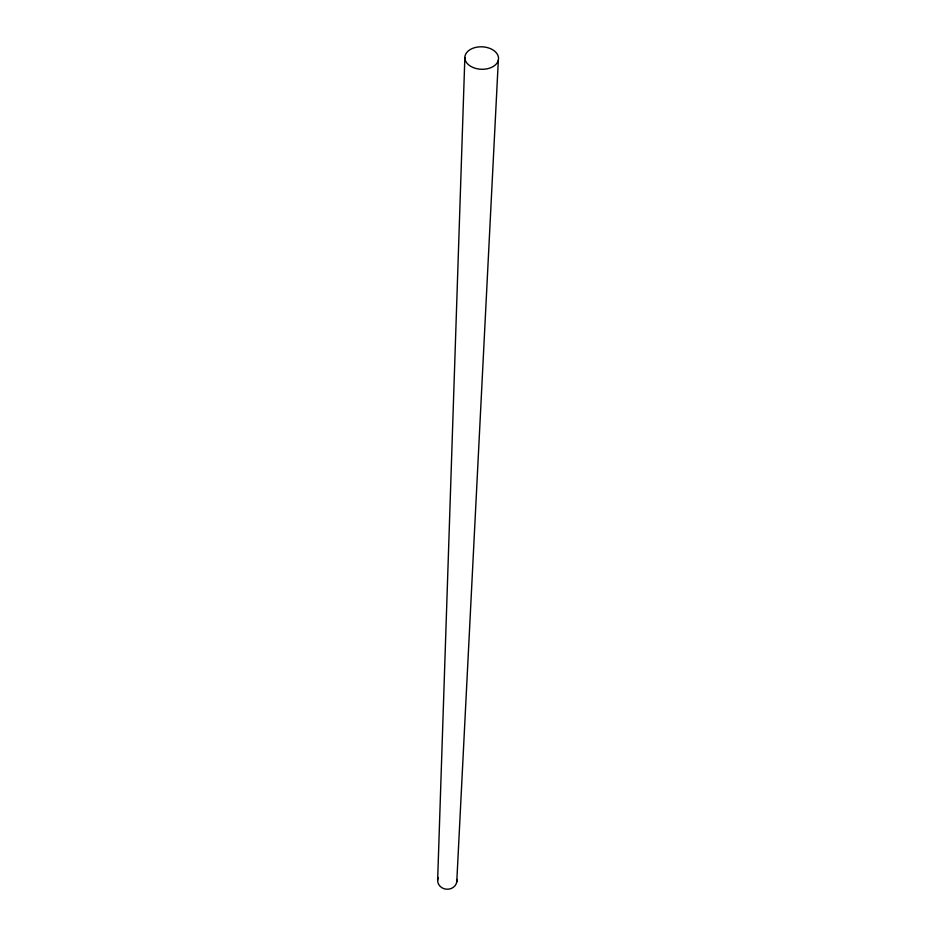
<?xml version="1.0" encoding="UTF-8"?>
<svg xmlns="http://www.w3.org/2000/svg" width="936" height="936" viewBox="0 0 936 936"><rect width="100%" height="100%" fill="white"/><g stroke="black" fill="none" stroke-linecap="round" stroke-linejoin="round"><path stroke-width="1.4" d="M437.638 880.261L464.853 57.482M456.756 882.051L498.338 60.161A16.848 11.232 2.4 0 0 475.628 47.42A16.848 11.232 2.4 0 0 471.124 66.55A16.848 11.232 2.4 0 0 498.338 60.161M456.803 879.454A9.629 8.716 2.4 0 1 446.343 889.2A9.629 8.716 2.4 0 1 438.13 877.699"/></g></svg>
